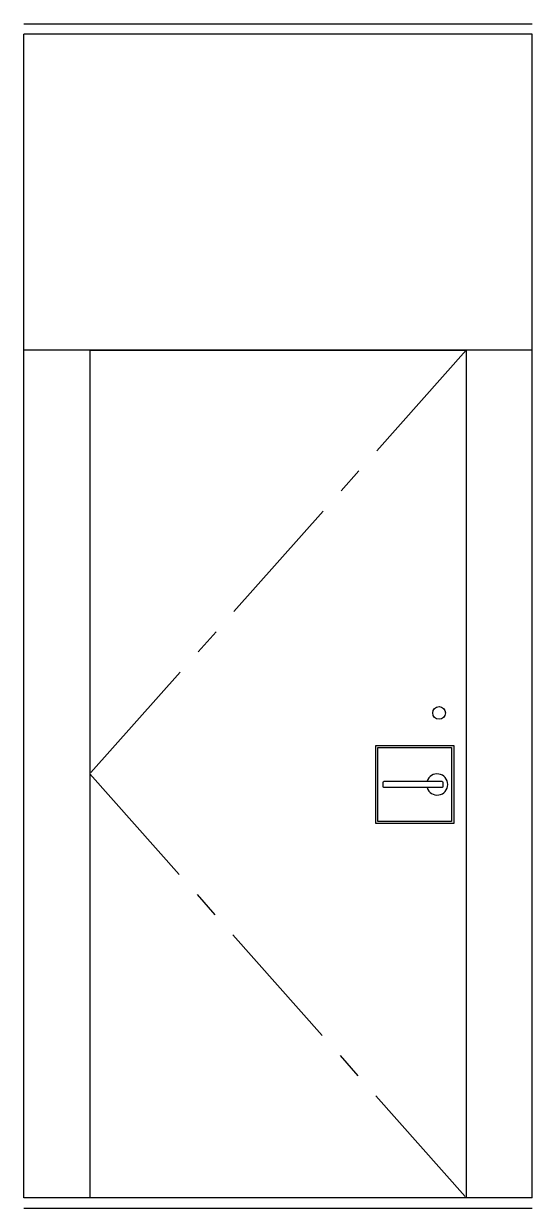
# Model space of a CAD drawing. Header units: millimetres. Extents: x -336714 to 313259, y -164504 to 205815.
# Drawn here: x -183924 to -153444, y -164401 to -93408 of the extents above; entities that cross this region are included whole.
import ezdxf

# ---------------------------------------------------------------- set-up
doc = ezdxf.new("R2010")
doc.units = ezdxf.units.MM
doc.header["$LTSCALE"] = 10
doc.linetypes.add('CENTER', pattern=[50.8, 31.75, -6.35, 6.35, -6.35])
doc.layers.add('_P18_製品', color=4, linetype='Continuous')

# ---------------------------------------------------------------- blocks, each defined once
blk = doc.blocks.new('*U206')
at = {"layer": '_P18_製品'}
for p, q in [((0, 25), (0, 2770)), ((1200, 25), (1200, 2770)), ((1200, 2025), (0, 2025)), ((156, 2025), (1044, 2025)), ((156, 2025), (156, 25)), ((1044, 2025), (1044, 25)), ((0, 0), (1200, 0))]:
    blk.add_line(p, q, dxfattribs=at)
at = {"layer": '_P18_製品', "color": 1, "linetype": 'CENTER'}
for p, q in [((1044, 2025), (156, 1025)), ((156, 1025), (1044, 25))]:
    blk.add_line(p, q, dxfattribs=at)
at = {"layer": '_P18_製品'}
for points in [[(0, 2795), (1200, 2795)], [(1200, 2770), (0, 2770)], [(1200, 25), (0, 25)]]:
    blk.add_lwpolyline(points, dxfattribs=at)
for points in [[(1014.5, 908), (830.5, 908), (830.5, 1092), (1014.5, 1092)], [(1009.5, 913), (835.5, 913), (835.5, 1087), (1009.5, 1087)]]:
    blk.add_lwpolyline(points, close=True, dxfattribs=at)
blk.add_lwpolyline([(986.5, 992.5), (850.5, 992.5, -0.414214), (848.5, 994.5), (848.5, 1005.5, -0.414214), (850.5, 1007.5), (986.5, 1007.5, -0.414214), (988.5, 1005.5), (988.5, 994.5, -0.414214)], format="xyb", close=True, dxfattribs=at)
blk.add_circle((980, 1168.8), 15, dxfattribs=at)
blk.add_arc((975.5, 1000), 25, 197.4576, 162.5424, dxfattribs=at)

msp = doc.modelspace()

# ---------------------------------------------------------------- block references
at = {"xscale": 25.4, "yscale": 25.4, "zscale": 25.4}
msp.add_blockref('*U206', (-183924, -164401), dxfattribs=at)

doc.saveas('drawing.dxf')
